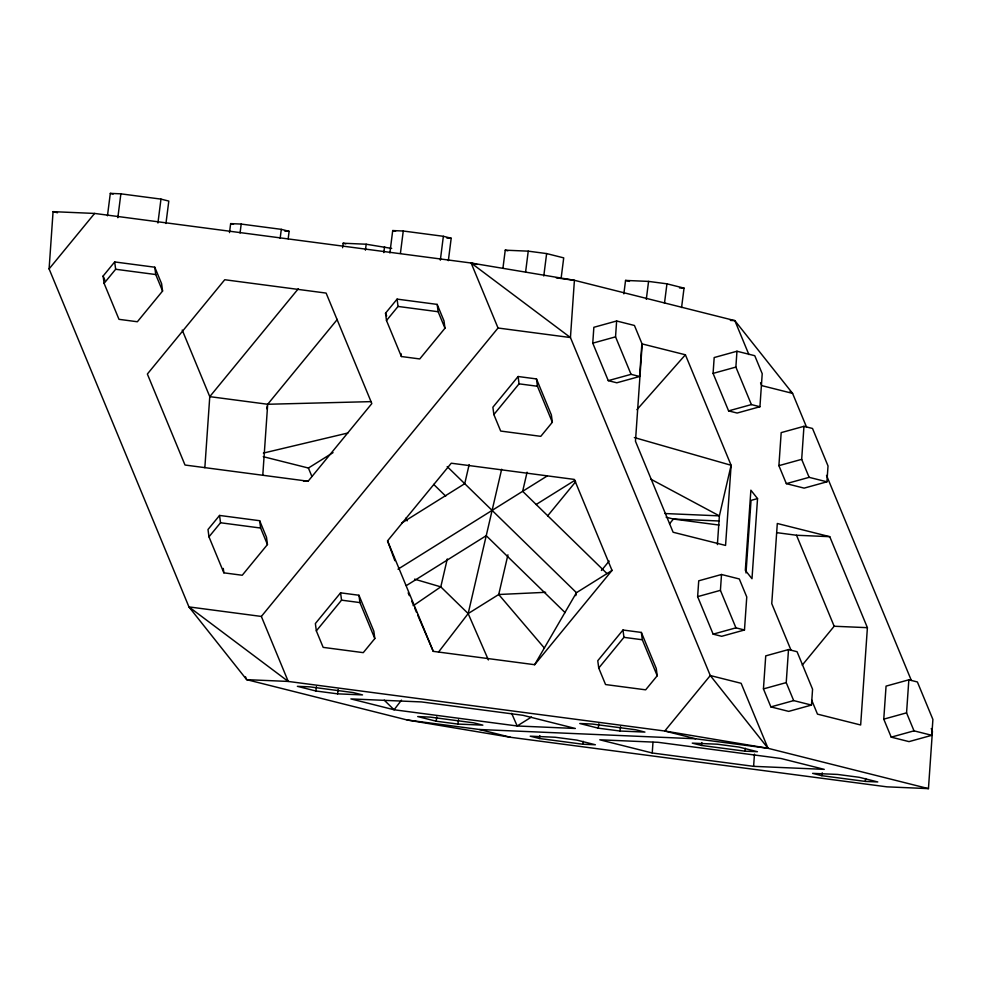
<?xml version="1.0" encoding="UTF-8"?>
<svg xmlns="http://www.w3.org/2000/svg" width="982" height="982" viewBox="0 0 982 982"><rect width="100%" height="100%" fill="white"/><g stroke="black" fill="none" stroke-linecap="round" stroke-linejoin="round"><path stroke-width="1.47" d="M931.255 728.546L932.421 731.381L928.456 788.62L886.906 786.84L510.382 737.261L407.113 719.978L246.678 679.654L188.937 606.901L49.1 268.896L53.065 211.658L94.616 213.438L471.139 263.016L574.409 280.3L734.843 320.623L792.584 393.377L806.627 427.317M204.845 467.714L209.767 396.642L182.222 330.062M262.771 475.337L267.693 404.265L337.329 319.408M592.76 343.16L593.852 327.301L616.635 320.991L634.433 325.472L641.884 343.467L639.601 376.487L616.806 382.796L608.263 380.648L592.76 343.16L615.542 336.851L616.635 320.991M652.232 752.985L599.781 739.802L657.965 742.294L781.058 758.509L824.254 769.36L753.611 766.341L652.232 752.985L652.981 742.306M697.625 596.651L698.73 580.804L721.512 574.495L739.311 578.963L746.762 596.97L744.479 629.99L721.684 636.299L713.141 634.151L697.625 596.651L720.42 590.342L721.512 574.495M713.079 373.393L714.184 357.546L736.966 351.237L754.765 355.705L762.216 373.712L759.933 406.732L737.138 413.041L728.595 410.893L713.079 373.393L735.874 367.084L736.966 351.237M717.388 544.593L719.376 515.869L731.111 465.284L685.399 354.784L642.203 343.933L635.464 441.249L673.112 532.244L725.563 545.427L731.111 465.284L634.36 437.555M746.001 572.972L751.034 500.39L757.539 498.586L751.991 578.729L745.326 570.333L750.874 490.19L757.539 498.586M753.611 766.341L754.458 754.127M763.444 688.91L765.727 655.878L788.509 649.568L797.065 651.717L812.568 689.217L811.476 705.076L788.693 711.385L770.882 706.905L763.444 688.91L786.226 682.6L788.509 649.568M778.898 465.652L781.181 432.62L803.963 426.323L812.507 428.459L828.022 465.959L826.93 481.818L804.135 488.128L786.337 483.647L778.898 465.652L801.68 459.343L803.963 426.323M791.099 650.391L771.754 603.635L777.302 523.492L829.753 536.675L867.401 627.67L860.662 724.986L817.478 714.135L811.611 699.97M883.763 719.155L886.059 686.123L908.841 679.814L917.384 681.962L932.9 719.462L931.808 735.309L909.013 741.619L891.214 737.151L883.763 719.155L906.558 712.846L908.841 679.814M107.468 215.782L110.315 193.38L120.872 193.835L160.974 199.113L168.806 201.077L165.946 223.479M117.828 217.722L120.872 193.835M157.93 223.012L160.974 199.113M229.506 232.587L230.647 223.614L241.191 224.068L281.294 229.346L289.125 231.322L288.18 238.786M240.062 233.029L241.191 224.068M280.152 238.319L281.294 229.346M342.595 247.722L343.172 243.229L366.176 244.223L391.683 248.434M365.427 250.189L366.176 244.223M315.873 690.984L297.362 686.332L309.833 686.86L353.275 692.58L362.53 694.912L337.599 693.844L315.873 690.984L316.425 686.627M383.802 252.62L384.563 246.642M389.866 252.963L392.714 230.561L403.258 231.016L443.361 236.294L451.192 238.258L448.344 260.672M337.599 693.844L338.152 689.487M400.411 253.417L403.258 231.016M440.329 260.193L443.361 236.294M436.204 721.218L417.694 716.565L430.153 717.106L473.606 722.826L482.862 725.146L457.931 724.078L436.204 721.218L436.757 716.872M502.956 268.098L505.239 250.177L528.242 251.159L546.63 253.577L563.717 257.873L561.053 278.79M457.931 724.078L458.484 719.732M525.591 272.075L528.242 251.159M543.783 275.991L546.63 253.577M539.462 738.513L530.206 736.181L555.149 737.249L576.864 740.109L595.374 744.761L582.915 744.233L539.462 738.513L539.83 735.604M623.852 293.863L625.559 280.422L648.574 281.404L666.95 283.823L684.037 288.119L681.569 307.538M582.915 744.233L583.283 741.324M646.303 299.326L648.574 281.404M598.271 728.165L579.761 723.513L592.232 724.041L635.673 729.761L644.928 732.093L619.998 731.025L598.271 728.165L598.824 723.808M664.483 303.242L666.95 283.823M619.998 731.025L620.55 726.668M701.529 745.448L692.273 743.129L717.216 744.196L738.93 747.057L757.441 751.709L744.982 751.169L701.529 745.448L701.897 742.552M744.982 751.169L745.35 748.272M821.86 775.694L812.605 773.362L837.536 774.43L859.262 777.302L877.773 781.954L865.302 781.414L821.86 775.694L822.229 772.797M865.302 781.414L865.67 778.517M266.662 408.733L267.35 405.762M447.276 558.942L440.795 586.868L413.238 605.734M469.163 464.572L464.732 483.684L401.564 523.148M438.537 652.06L468.168 613.578L501.655 469.236M507.927 554.818L498.721 594.503L468.168 613.578L440.795 586.868L414.564 579.159M527.088 472.195L522.657 491.307L606.999 573.598M575.759 595.657L576.446 592.686L612.191 570.358M417.718 615.149L433.258 651.361L534.638 664.704L576.446 592.686L447.203 466.585M401.491 700.154L394.077 709.765L350.881 698.914L421.536 701.934L522.903 715.289L575.354 728.472L517.17 725.98L394.077 709.765L384.22 700.154M49.1 268.896L94.616 213.438M103.135 276.016L114.685 261.936L154.788 267.214L161.613 283.712L162.57 291.04L137.37 321.752L118.982 319.334L104.092 283.344L103.135 276.016L104.853 280.165M104.092 283.344L115.643 269.264L114.685 261.936M298.27 288.794L209.767 396.642L267.693 404.265L371.245 401.626M219.563 515.44L208 529.519L208.97 536.835L223.859 572.837L242.235 575.256L267.448 544.544L266.49 537.215L259.665 520.718L219.563 515.44L220.52 522.755L208.97 536.835M385.521 313.197L397.084 299.117L437.174 304.395L443.999 320.893L444.969 328.221L419.756 358.946L401.38 356.527L386.491 320.525L385.521 313.197L386.675 315.971M386.491 320.525L398.041 306.445L397.084 299.117M308.103 481.229L371.834 403.577L326.122 293.09L224.743 279.735L147.361 374.032L185.009 465.026L308.103 481.229L303.524 481.033M768.022 748.296L695.612 738.771L664.765 731.013L710.281 675.542L741.128 683.3L768.022 748.296L664.765 731.013L288.229 681.434L188.937 606.901L261.347 616.438L498.034 328.013L570.444 337.55L710.281 675.542L768.022 748.296L928.456 788.62M340.582 592.833L315.369 623.545L316.339 630.874L323.164 647.371L363.266 652.649L374.817 638.57L373.847 631.242L358.958 595.252L340.582 592.833L341.54 600.162L316.339 630.874M518.103 376.511L492.89 407.235L493.86 414.564L500.685 431.061L540.787 436.339L552.338 422.26L551.368 414.932L536.479 378.929L518.103 376.511L519.061 383.839L493.86 414.564M394.862 560.685L387.546 540.861L451.266 463.209L574.372 479.425L612.019 570.419L534.638 664.704M547.625 515.894L575.636 481.769M601.426 570.493L609.147 561.078M669.552 523.75L673.419 519.048L719.254 521M622.981 630.014L597.768 660.726L598.738 668.055L605.563 684.552L645.653 689.83L657.216 675.751L656.246 668.435L641.356 632.433L622.981 630.014L623.938 637.343L598.738 668.055M802.233 665.145L834.16 626.246L867.401 627.67M636.95 409.654L685.399 354.784M263.25 456.679L308.409 468.033L333.045 452.628M398.005 569.179L547.146 476.012M406.315 585.616L486.237 535.681L565.104 612.621M536.123 504.515L574.801 480.358M531.471 717.044L517.17 725.98L511.659 713.337M608.263 380.648L631.058 374.338L639.601 376.487M728.595 410.893L751.39 404.584L759.933 406.732M786.337 483.647L809.131 477.338L826.93 481.818M713.141 634.151L735.935 627.842L744.479 629.99M770.882 706.905L793.677 700.596L811.476 705.076M891.214 737.151L914.009 730.841L931.808 735.309M263.372 453.083L347.849 433.013M545.648 592.318L498.721 594.503L544.458 648.157M284.817 231.138L289.125 231.322M446.884 238.074L451.192 238.258M679.519 287.922L684.037 288.119M730.387 320.439L734.843 320.623L748.873 354.539M664.924 513.537L719.376 515.869L651.078 479.314M776.75 532.649L796.512 535.251L829.753 536.675M407.113 719.978L479.523 729.516L695.612 738.771M556.303 277.918L559.323 278.311M562.342 278.716L574.409 280.3L570.444 337.55L471.139 263.016L498.034 328.013M115.643 269.264L155.745 274.543L162.57 291.04M398.041 306.445L438.144 311.724L444.969 328.221M519.061 383.839L537.449 386.257L552.338 422.26M719.008 525.051L673.419 519.048L666.152 517.219M220.52 522.755L260.623 528.046L267.448 544.544M341.54 600.162L359.928 602.58L374.817 638.57M623.938 637.343L642.314 639.761L657.216 675.751M505.239 250.177L507.841 250.827M625.559 280.422L629.474 281.404M392.714 230.561L395.562 231.273M471.139 263.016L477.019 264.489M343.172 243.229L345.774 243.892M110.315 193.38L113.163 194.092M230.647 223.614L233.495 224.338M53.065 211.658L57.521 212.775M479.523 729.516L510.382 737.261M790.142 391.536L792.584 393.377L761.737 385.619L760.571 382.796M433.676 484.384L445.718 496.143M468.168 613.578L488.385 659.941M408.156 592.858L409.359 595.644M411.753 601.217L413.545 605.403M414.735 608.189L416.528 612.363M826.525 475.398L911.357 680.465M801.68 459.343L809.131 477.338M906.558 712.846L914.009 730.841M735.874 367.084L751.39 404.584M796.512 535.251L834.16 626.246M786.226 682.6L793.677 700.596M615.542 336.851L631.058 374.338M720.42 590.342L735.935 627.842M405.996 518.054L407.149 520.865M387.546 540.861L433.258 651.361M308.409 468.033L311.883 476.43M261.347 616.438L288.229 681.434L246.678 679.654L245.512 676.831M641.356 632.433L642.314 639.761M536.479 378.929L537.449 386.257M437.174 304.395L438.144 311.724M401 353.594L401.38 356.527M358.958 595.252L359.928 602.58M259.665 520.718L260.623 528.046M223.282 568.443L223.859 572.837M154.788 267.214L155.745 274.543"/></g></svg>
